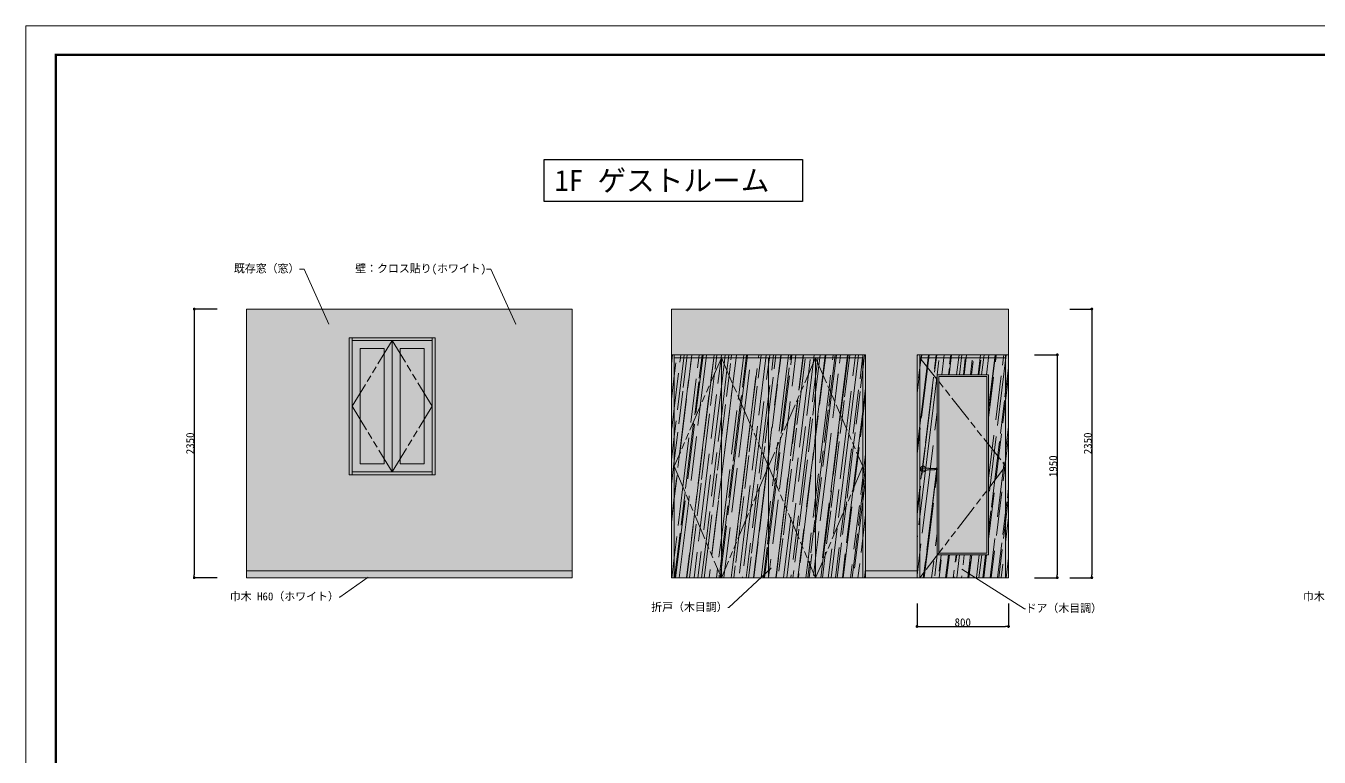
# Model space of a CAD drawing. Header units: millimetres. Extents: x -63086 to 144078, y -129912 to 13382.
# Drawn here: x 13391 to 24706, y -80200 to -73802 of the extents above; entities that cross this region are included whole.
import ezdxf
from ezdxf import colors
from ezdxf.entities.mleader import LeaderData, LeaderLine
from ezdxf.math import Vec2, Vec3

# ---------------------------------------------------------------- set-up
doc = ezdxf.new("R2010")
doc.units = ezdxf.units.MM
doc.linetypes.add('ACAD_ISO09W100', pattern=[45, 24, -3, 6, -3, 6, -3])
doc.layers.get('0').update_dxf_attribs({"lineweight": 0})
for name, color, linetype, lineweight in [('01用紙枠', 7, 'Continuous', 5), ('展開', 7, 'Continuous', 9), ('展開建具用', 250, 'Continuous', 9)]:
    doc.layers.add(name, color=color, linetype=linetype, lineweight=lineweight)
doc.layers.add('文字', color=7, linetype='Continuous')
doc.styles.get("Standard").update_dxf_attribs({"font": 'MS Mincho.ttf'})
doc.styles.add('小岩', font='MS Mincho.ttf', dxfattribs={"height": 150})
doc.dimstyles.new('寸法', dxfattribs={"dimtxt": 70, "dimasz": 25, "dimexe": 1.5, "dimexo": 200, "dimtad": 1, "dimdec": 0, "dimtxsty": 'Standard', "dimblk": 'DOT', "dimcen": 2.5, "dimadec": 0, "dimazin": 0, "dimtfac": 1, "dimtdec": 0, "dimtmove": 0, "dimatfit": 3, "dimfxl": 200, "dimfxlon": 1, "dimarcsym": 0})
pattern_1 = [(83, (-10266.45, -26149.93), (-69.92233, 222.52405), [1447.8, -193.04, 482.6, -96.52]), (83, (-10298.71, -26016.64), (-139.17757, -80.156), [289.56, -31.8516, 579.12, -72.39]), (83, (-10342, -26092.03), (-3.01966, 506.04398), [772.16, -135.128, 386.08, -96.52])]

# ---------------------------------------------------------------- blocks, each defined once
blk = doc.blocks.new('_Dot')
at = {"color": 0, "linetype": 'ByBlock', "lineweight": -2}
blk.add_line((-0.5, 0), (-1, 0), dxfattribs=at)
at = {"color": 0, "linetype": 'ByBlock', "const_width": 0.5}
blk.add_lwpolyline([(-0.25, 0, 1), (0.25, 0, 1)], format="xyb", close=True, dxfattribs=at)
blk = doc.blocks.new('*D298')
at = {"layer": 'Defpoints', "color": 0, "ltscale": 10, "transparency": 16777216}
for p in [(15321, -76280), (14864, -78630), (15321, -78630)]:
    blk.add_point(p, dxfattribs=at)
at = {"layer": '展開建具用', "color": 0, "lineweight": -2, "ltscale": 10, "transparency": 16777216}
for p, q in [((15064, -76280), (14862, -76280)), ((14864, -76305), (14864, -78605)), ((15064, -78630), (14862, -78630))]:
    blk.add_line(p, q, dxfattribs=at)
at = {"layer": '展開建具用', "color": 0, "lineweight": -2, "ltscale": 10, "transparency": 16777216, "xscale": 25, "yscale": 25, "zscale": 25}
for p, rotation in [((14864, -76280), 90), ((14864, -78630), 270)]:
    blk.add_blockref('_Dot', p, dxfattribs=dict(at, rotation=rotation))
at = {"layer": '展開建具用', "color": 0, "ltscale": 10, "transparency": 16777216, "insert": (14828, -77455), "char_height": 70, "attachment_point": 5, "rotation": 90}
blk.add_mtext('2350', dxfattribs=at)
blk = doc.blocks.new('*D299')
at = {"layer": 'Defpoints', "color": 0, "ltscale": 10, "transparency": 16777216}
for p in [(22326, -76280), (22326, -78630), (22717, -78630)]:
    blk.add_point(p, dxfattribs=at)
at = {"layer": '展開建具用', "color": 0, "lineweight": -2, "ltscale": 10, "transparency": 16777216}
for p, q in [((22526, -76280), (22719, -76280)), ((22717, -76305), (22717, -78605)), ((22526, -78630), (22719, -78630))]:
    blk.add_line(p, q, dxfattribs=at)
at = {"layer": '展開建具用', "color": 0, "lineweight": -2, "ltscale": 10, "transparency": 16777216, "xscale": 25, "yscale": 25, "zscale": 25}
for p, rotation in [((22717, -76280), 90), ((22717, -78630), 270)]:
    blk.add_blockref('_Dot', p, dxfattribs=dict(at, rotation=rotation))
at = {"layer": '展開建具用', "color": 0, "ltscale": 10, "transparency": 16777216, "insert": (22682, -77455), "char_height": 70, "attachment_point": 5, "rotation": 90}
blk.add_mtext('2350', dxfattribs=at)
blk = doc.blocks.new('*D300')
at = {"layer": 'Defpoints', "color": 0, "ltscale": 10, "transparency": 16777216}
for p in [(21988, -76680), (21963, -78630), (22415, -78630)]:
    blk.add_point(p, dxfattribs=at)
at = {"layer": '展開建具用', "color": 0, "lineweight": -2, "ltscale": 10, "transparency": 16777216}
for p, q in [((22215, -76680), (22416, -76680)), ((22415, -76705), (22415, -78605)), ((22215, -78630), (22416, -78630))]:
    blk.add_line(p, q, dxfattribs=at)
at = {"layer": '展開建具用', "color": 0, "lineweight": -2, "ltscale": 10, "transparency": 16777216, "xscale": 25, "yscale": 25, "zscale": 25}
for p, rotation in [((22415, -76680), 90), ((22415, -78630), 270)]:
    blk.add_blockref('_Dot', p, dxfattribs=dict(at, rotation=rotation))
at = {"layer": '展開建具用', "color": 0, "ltscale": 10, "transparency": 16777216, "insert": (22379, -77655), "char_height": 70, "attachment_point": 5, "rotation": 90}
blk.add_mtext('1950', dxfattribs=at)
blk = doc.blocks.new('*D301')
at = {"layer": 'Defpoints', "color": 0, "ltscale": 10, "transparency": 16777216}
for p in [(21188, -78630), (21988, -78630), (21988, -79057)]:
    blk.add_point(p, dxfattribs=at)
at = {"layer": '展開建具用', "color": 0, "lineweight": -2, "ltscale": 10, "transparency": 16777216}
for p, q in [((21188, -78857), (21188, -79058)), ((21988, -78857), (21988, -79058)), ((21213, -79057), (21963, -79057))]:
    blk.add_line(p, q, dxfattribs=at)
at = {"layer": '展開建具用', "color": 0, "lineweight": -2, "ltscale": 10, "transparency": 16777216, "xscale": 25, "yscale": 25, "zscale": 25, "rotation": 180}
blk.add_blockref('_Dot', (21188, -79057), dxfattribs=at)
at = {"layer": '展開建具用', "color": 0, "lineweight": -2, "ltscale": 10, "transparency": 16777216, "xscale": 25, "yscale": 25, "zscale": 25}
blk.add_blockref('_Dot', (21988, -79057), dxfattribs=at)
at = {"layer": '展開建具用', "color": 0, "ltscale": 10, "transparency": 16777216, "insert": (21588, -79021), "char_height": 70, "attachment_point": 5}
blk.add_mtext('800', dxfattribs=at)

msp = doc.modelspace()

# ---------------------------------------------------------------- hatches: boundary and pattern name
at = {"ltscale": 10, "true_color": 0x9c5e31, "transparency": 33554541}
h = msp.add_hatch(dxfattribs=at)
h.set_pattern_fill('AR-RROOF', color=25, scale=3.8, angle=83)
h.set_pattern_definition(pattern_1)
h.paths.add_polyline_path([(19063.4418, -76705.36), (19063.4418, -76680.36), (19038.4418, -76680.36), (19038.4418, -78630.36), (19063.4418, -78630.36), (19063.4418, -77655.36)])
h = msp.add_hatch(dxfattribs=at)
h.set_pattern_fill('AR-RROOF', color=25, scale=3.8, angle=83)
h.set_pattern_definition(pattern_1)
h.paths.add_polyline_path([(20713.4418, -76705.36), (20300.9418, -76705.36), (20713.4418, -77655.36)], flags=0)
h.paths.add_polyline_path([(20300.9418, -76705.36), (19888.4418, -76705.36), (19888.4418, -77655.36)], flags=0)
h.paths.add_polyline_path([(20713.4418, -76680.36), (19063.4418, -76680.36), (19063.4418, -76705.36), (19475.9418, -76705.36), (19888.4418, -76705.36), (20300.9418, -76705.36), (20713.4418, -76705.36)])
h = msp.add_hatch(dxfattribs=at)
h.set_pattern_fill('AR-RROOF', color=25, scale=3.8, angle=83)
h.set_pattern_definition(pattern_1)
h.paths.add_polyline_path([(19475.9418, -76705.36), (19063.4418, -77655.36), (19475.9418, -78630.36)])
h = msp.add_hatch(dxfattribs=at)
h.set_pattern_fill('AR-RROOF', color=25, scale=3.8, angle=83)
h.set_pattern_definition(pattern_1)
h.paths.add_polyline_path([(19475.9418, -76705.36), (19063.4418, -76705.36), (19063.4418, -77655.36)], flags=17)
h = msp.add_hatch(dxfattribs=at)
h.set_pattern_fill('AR-RROOF', color=25, scale=3.8, angle=83)
h.set_pattern_definition(pattern_1)
h.paths.add_polyline_path([(19888.4418, -76705.36), (19475.9418, -76705.36), (19888.4418, -77655.36)], flags=17)
h.paths.add_polyline_path([(20300.9418, -76705.36), (19888.4418, -76705.36), (19888.4418, -77655.36)], flags=0)
h = msp.add_hatch(dxfattribs=at)
h.set_pattern_fill('AR-RROOF', color=25, scale=3.8, angle=83)
h.set_pattern_definition(pattern_1)
h.paths.add_polyline_path([(19475.9418, -76705.36), (19475.9418, -78630.36), (19888.4418, -77655.36)])
h.paths.add_polyline_path([(20300.9418, -76705.36), (19888.4418, -76705.36), (19888.4418, -77655.36)], flags=0)
h = msp.add_hatch(dxfattribs=at)
h.set_pattern_fill('AR-RROOF', color=25, scale=3.8, angle=83)
h.set_pattern_definition(pattern_1)
h.paths.add_polyline_path([(20713.4418, -77655.36), (20300.9418, -76705.36), (20300.9418, -78630.36)])
h.paths.add_polyline_path([(20713.4418, -77655.36), (20300.9418, -78630.36), (20713.4418, -78630.36)], flags=0)
h.paths.add_polyline_path([(20713.4418, -76705.36), (20300.9418, -76705.36), (20713.4418, -77655.36)], flags=0)
h.paths.add_polyline_path([(20300.9418, -76705.36), (19888.4418, -76705.36), (19888.4418, -77655.36)], flags=0)
h = msp.add_hatch(dxfattribs=at)
h.set_pattern_fill('AR-RROOF', color=25, scale=3.8, angle=83)
h.set_pattern_definition(pattern_1)
h.paths.add_polyline_path([(20300.9418, -76705.36), (19888.4418, -77655.36), (20300.9418, -78630.36)])
h.paths.add_polyline_path([(20713.4418, -76705.36), (20300.9418, -76705.36), (20713.4418, -77655.36)], flags=0)
h.paths.add_polyline_path([(20300.9418, -76705.36), (19888.4418, -76705.36), (19888.4418, -77655.36)], flags=0)
h = msp.add_hatch(dxfattribs=at)
h.set_pattern_fill('AR-RROOF', color=25, scale=3.8, angle=83)
h.set_pattern_definition(pattern_1)
h.paths.add_polyline_path([(20300.9418, -76705.36), (19888.4418, -76705.36), (19888.4418, -77655.36)])
h.paths.add_polyline_path([(20713.4418, -76705.36), (20300.9418, -76705.36), (20713.4418, -77655.36)])
h.paths.add_polyline_path([(20713.4418, -77655.36), (20300.9418, -78630.36), (20713.4418, -78630.36)])
h = msp.add_hatch(dxfattribs=at)
h.set_pattern_fill('AR-RROOF', color=25, scale=3.8, angle=83)
h.set_pattern_definition(pattern_1)
h.paths.add_polyline_path([(20713.4418, -77655.36), (20300.9418, -78630.36), (20713.4418, -78630.36)], flags=0)
h.paths.add_polyline_path([(20713.4418, -76705.36), (20300.9418, -76705.36), (20713.4418, -77655.36)], flags=0)
h.paths.add_polyline_path([(20738.4418, -76680.36), (20713.4418, -76680.36), (20713.4418, -78630.36), (20738.4418, -78630.36)])
h = msp.add_hatch(dxfattribs=at)
h.set_pattern_fill('AR-RROOF', color=25, scale=3.8, angle=83)
h.set_pattern_definition([(83, (-291.18, -572.42), (-69.92233, 222.52405), [1447.8, -193.04, 482.6, -96.52]), (83, (-323.43, -439.12), (-139.17757, -80.156), [289.56, -31.8516, 579.12, -72.39]), (83, (-366.73, -514.52), (-3.01966, 506.04398), [772.16, -135.128, 386.08, -96.52])])
h.paths.add_polyline_path([(21963.4418, -76705.36), (21213.4418, -76705.36), (21213.4418, -78630.36), (21963.4418, -78630.36)])
h.paths.add_polyline_path([(21813.4418, -76855.36), (21813.4418, -78430.36), (21363.4418, -78430.36), (21363.4418, -76855.36)], flags=16)
h.paths.add_polyline_path([(21798.4418, -76870.36), (21798.4418, -78415.36), (21378.4418, -78415.36), (21378.4418, -76870.36)], flags=0)
h.paths.add_polyline_path([(21963.4418, -76680.36), (21213.4418, -76680.36), (21213.4418, -76705.36), (21963.4418, -76705.36)])
h.paths.add_polyline_path([(21988.4418, -76680.36), (21963.4418, -76680.36), (21963.4418, -76705.36), (21963.4418, -78630.36), (21988.4418, -78630.36)])
h.paths.add_polyline_path([(21213.4418, -76705.36), (21213.4418, -76680.36), (21188.4418, -76680.36), (21188.4418, -78630.36), (21213.4418, -78630.36)])
h = msp.add_hatch(dxfattribs=at)
h.set_pattern_fill('AR-RROOF', color=25, scale=3.8, angle=83)
h.set_pattern_definition(pattern_1)
h.paths.add_polyline_path([(19063.4418, -77655.36), (19063.4418, -78630.36), (19475.9418, -78630.36)], flags=17)
h = msp.add_hatch(dxfattribs=at)
h.set_pattern_fill('AR-RROOF', color=25, scale=3.8, angle=83)
h.set_pattern_definition(pattern_1)
h.paths.add_polyline_path([(19888.4418, -77655.36), (19475.9418, -78630.36), (19888.4418, -78630.36)], flags=17)
h = msp.add_hatch(dxfattribs=at)
h.set_pattern_fill('AR-RROOF', color=25, scale=3.8, angle=83)
h.set_pattern_definition(pattern_1)
h.paths.add_polyline_path([(19888.4418, -77655.36), (19888.4418, -78630.36), (20300.9418, -78630.36)], flags=17)
at = {"layer": '展開', "ltscale": 10, "true_color": 0xfffefa}
h = msp.add_hatch(color=7, dxfattribs=at)
h.dxf.hatch_style = 1
h.paths.add_polyline_path([(18170.7056, -76280.36), (15320.7056, -76280.36), (15320.7056, -78570.36), (18170.7056, -78570.36)])
h.paths.add_polyline_path([(16220.7056, -76530.36), (16970.7056, -76530.36), (16970.7056, -77730.36), (16220.7056, -77730.36)], flags=16)
h.paths.add_polyline_path([(16245.7056, -76555.36), (16945.7056, -76555.36), (16945.7056, -77705.36), (16245.7056, -77705.36)], flags=0)
h.paths.add_polyline_path([(16315.7056, -76625.36), (16525.7056, -76625.36), (16525.7056, -76670.36), (16595.7056, -76555.36), (16665.7056, -76670.36), (16665.7056, -76625.36), (16875.7056, -76625.36), (16875.7056, -77015.36), (16945.7056, -77130.36), (16875.7056, -77245.36), (16875.7056, -77635.36), (16665.7056, -77635.36), (16665.7056, -77590.36), (16595.7056, -77705.36), (16525.7056, -77590.36), (16525.7056, -77635.36), (16315.7056, -77635.36), (16315.7056, -77245.36), (16245.7056, -77130.36), (16315.7056, -77015.36)], flags=0)
h = msp.add_hatch(color=7, dxfattribs=at)
h.dxf.hatch_style = 1
h.paths.add_polyline_path([(21988.4418, -76280.36), (20738.4418, -76280.36), (20738.4418, -78570.36), (21188.4418, -78570.36), (21188.4418, -76680.36), (21988.4418, -76680.36)])
h.paths.add_polyline_path([(20738.4418, -76280.36), (19038.4418, -76280.36), (19038.4418, -76680.36), (20738.4418, -76680.36)])
at = {"layer": '展開', "ltscale": 10, "true_color": 0xffffff}
h = msp.add_hatch(color=7, dxfattribs=at)
h.dxf.hatch_style = 1
h.paths.add_polyline_path([(16945.7056, -76530.36), (16245.7056, -76530.36), (16245.7056, -76555.36), (16945.7056, -76555.36)])
h.paths.add_polyline_path([(16970.7056, -76530.36), (16945.7056, -76530.36), (16945.7056, -76555.36), (16945.7056, -77705.36), (16970.7056, -77705.36)])
h.paths.add_polyline_path([(16245.7056, -76530.36), (16220.7056, -76530.36), (16220.7056, -77730.36), (16245.7056, -77730.36)])
h.paths.add_polyline_path([(16970.7056, -77705.36), (16245.7056, -77705.36), (16245.7056, -77730.36), (16970.7056, -77730.36)])
h = msp.add_hatch(color=7, dxfattribs=at)
h.dxf.hatch_style = 1
h.paths.add_polyline_path([(16595.7056, -76555.36), (16245.7056, -76555.36), (16245.7056, -77130.36), (16315.7056, -77015.36), (16315.7056, -76625.36), (16525.7056, -76625.36), (16525.7056, -76670.36)])
h.paths.add_polyline_path([(16945.7056, -76555.36), (16595.7056, -76555.36), (16665.7056, -76670.36), (16665.7056, -76625.36), (16875.7056, -76625.36), (16875.7056, -77015.36), (16945.7056, -77130.36)])
h.paths.add_polyline_path([(16595.7056, -76555.36), (16525.7056, -76670.36), (16525.7056, -77590.36), (16595.7056, -77705.36)])
h.paths.add_polyline_path([(16665.7056, -76670.36), (16595.7056, -76555.36), (16595.7056, -77705.36), (16665.7056, -77590.36)])
h.paths.add_polyline_path([(16315.7056, -77015.36), (16245.7056, -77130.36), (16315.7056, -77245.36)])
h.paths.add_polyline_path([(16315.7056, -77245.36), (16245.7056, -77130.36), (16245.7056, -77705.36), (16595.7056, -77705.36), (16525.7056, -77590.36), (16525.7056, -77635.36), (16315.7056, -77635.36)])
h.paths.add_polyline_path([(16945.7056, -77130.36), (16875.7056, -77245.36), (16875.7056, -77635.36), (16665.7056, -77635.36), (16665.7056, -77590.36), (16595.7056, -77705.36), (16945.7056, -77705.36)])
h.paths.add_polyline_path([(16945.7056, -77130.36), (16875.7056, -77015.36), (16875.7056, -77245.36)])
at = {"layer": '展開', "ltscale": 10}
h = msp.add_hatch(color=256, dxfattribs=at)
h.dxf.hatch_style = 1
h.set_gradient(color1=(122, 175, 223), name='CYLINDER')
h.paths.add_polyline_path([(16525.7056, -76670.36), (16525.7056, -76625.36), (16315.7056, -76625.36), (16315.7056, -77015.36)])
h = msp.add_hatch(color=256, dxfattribs=at)
h.dxf.hatch_style = 1
h.set_gradient(color1=(122, 175, 223), name='CYLINDER')
h.paths.add_polyline_path([(16525.7056, -76670.36), (16315.7056, -77015.36), (16315.7056, -77245.36), (16525.7056, -77590.36)])
h = msp.add_hatch(color=256, dxfattribs=at)
h.dxf.hatch_style = 1
h.set_gradient(color1=(122, 175, 223), name='CYLINDER')
h.paths.add_polyline_path([(16875.7056, -76625.36), (16665.7056, -76625.36), (16665.7056, -76670.36), (16875.7056, -77015.36)])
h = msp.add_hatch(color=256, dxfattribs=at)
h.dxf.hatch_style = 1
h.set_gradient(color1=(122, 175, 223), name='CYLINDER')
h.paths.add_polyline_path([(16875.7056, -77015.36), (16665.7056, -76670.36), (16665.7056, -77590.36), (16875.7056, -77245.36)])
at = {"layer": '展開', "ltscale": 10, "true_color": 0xf0c089, "transparency": 33554607}
h = msp.add_hatch(color=31, dxfattribs=at)
h.dxf.hatch_style = 1
h.paths.add_polyline_path([(19063.4418, -76680.36), (19038.4418, -76680.36), (19038.4418, -78630.36), (19063.4418, -78630.36)])
h = msp.add_hatch(color=31, dxfattribs=at)
h.dxf.hatch_style = 1
h.paths.add_polyline_path([(20713.4418, -76680.36), (19063.4418, -76680.36), (19063.4418, -76705.36), (19888.4418, -76705.36), (20713.4418, -76705.36)])
h = msp.add_hatch(color=31, dxfattribs=at)
h.dxf.hatch_style = 1
h.paths.add_polyline_path([(19475.9418, -76705.36), (19063.4418, -76705.36), (19063.4418, -77655.36)], flags=17)
h = msp.add_hatch(color=31, dxfattribs=at)
h.dxf.hatch_style = 1
h.paths.add_polyline_path([(19475.9418, -76705.36), (19063.4418, -77655.36), (19475.9418, -78630.36)])
h = msp.add_hatch(color=31, dxfattribs=at)
h.dxf.hatch_style = 1
h.paths.add_polyline_path([(19888.4418, -77655.36), (19475.9418, -78630.36), (19888.4418, -78630.36)], flags=17)
h.paths.add_polyline_path([(20300.9418, -76705.36), (19888.4418, -76705.36), (19888.4418, -77655.36)], flags=0)
h = msp.add_hatch(color=31, dxfattribs=at)
h.dxf.hatch_style = 1
h.paths.add_polyline_path([(19888.4418, -77655.36), (19475.9418, -76705.36), (19475.9418, -78630.36)])
h.paths.add_polyline_path([(20300.9418, -76705.36), (19888.4418, -76705.36), (19888.4418, -77655.36)], flags=0)
h = msp.add_hatch(color=31, dxfattribs=at)
h.dxf.hatch_style = 1
h.paths.add_polyline_path([(19888.4418, -76705.36), (19475.9418, -76705.36), (19888.4418, -77655.36)], flags=17)
h.paths.add_polyline_path([(20300.9418, -76705.36), (19888.4418, -76705.36), (19888.4418, -77655.36)], flags=0)
h = msp.add_hatch(color=31, dxfattribs=at)
h.dxf.hatch_style = 1
h.paths.add_polyline_path([(20300.9418, -76705.36), (19888.4418, -76705.36), (19888.4418, -77655.36)], flags=0)
h.paths.add_polyline_path([(20713.4418, -76705.36), (20300.9418, -76705.36), (20713.4418, -77655.36)], flags=0)
h.paths.add_polyline_path([(20300.9418, -76705.36), (19888.4418, -77655.36), (20300.9418, -78630.36)])
h = msp.add_hatch(color=31, dxfattribs=at)
h.dxf.hatch_style = 1
h.paths.add_polyline_path([(20300.9418, -76705.36), (19888.4418, -76705.36), (19888.4418, -77655.36)], flags=0)
h.paths.add_polyline_path([(20713.4418, -76705.36), (20300.9418, -76705.36), (20713.4418, -77655.36)], flags=0)
h.paths.add_polyline_path([(20713.4418, -77655.36), (20300.9418, -78630.36), (20713.4418, -78630.36)], flags=0)
h.paths.add_polyline_path([(20713.4418, -77655.36), (20300.9418, -76705.36), (20300.9418, -78630.36)])
h = msp.add_hatch(color=31, dxfattribs=at)
h.dxf.hatch_style = 1
h.paths.add_polyline_path([(20300.9418, -76705.36), (19888.4418, -76705.36), (19888.4418, -77655.36)])
h.paths.add_polyline_path([(20713.4418, -76705.36), (20300.9418, -76705.36), (20713.4418, -77655.36)])
h.paths.add_polyline_path([(20713.4418, -77655.36), (20300.9418, -78630.36), (20713.4418, -78630.36)])
h = msp.add_hatch(color=31, dxfattribs=at)
h.dxf.hatch_style = 1
h.paths.add_polyline_path([(20738.4418, -76680.36), (20713.4418, -76680.36), (20713.4418, -76705.36), (20713.4418, -78630.36), (20738.4418, -78630.36)])
h = msp.add_hatch(color=31, dxfattribs=at)
h.dxf.hatch_style = 1
h.paths.add_polyline_path([(21963.4418, -76705.36), (21213.4418, -76705.36), (21213.4418, -78630.36), (21963.4418, -78630.36)])
h.paths.add_polyline_path([(21813.4418, -78430.36), (21363.4418, -78430.36), (21363.4418, -76855.36), (21813.4418, -76855.36)], flags=16)
h.paths.add_polyline_path([(21813.4418, -76855.36), (21363.4418, -76855.36), (21363.4418, -78430.36), (21813.4418, -78430.36)], flags=0)
h.paths.add_polyline_path([(21963.4418, -76680.36), (21213.4418, -76680.36), (21213.4418, -76705.36), (21963.4418, -76705.36)])
h.paths.add_polyline_path([(21988.4418, -76680.36), (21963.4418, -76680.36), (21963.4418, -76705.36), (21963.4418, -78630.36), (21988.4418, -78630.36)])
h.paths.add_polyline_path([(21213.4418, -76705.36), (21213.4418, -76680.36), (21188.4418, -76680.36), (21188.4418, -78630.36), (21213.4418, -78630.36)])
at = {"layer": '展開', "ltscale": 10, "true_color": 0xe89e4a, "transparency": 33554607}
h = msp.add_hatch(color=33, dxfattribs=at)
h.dxf.hatch_style = 1
h.paths.add_polyline_path([(21813.4418, -76855.36), (21363.4418, -76855.36), (21363.4418, -78430.36), (21813.4418, -78430.36)])
h.paths.add_polyline_path([(21798.4418, -76870.36), (21798.4418, -78415.36), (21378.4418, -78415.36), (21378.4418, -76870.36)], flags=16)
at = {"layer": '展開', "ltscale": 10}
h = msp.add_hatch(color=256, dxfattribs=at)
h.dxf.hatch_style = 1
h.set_gradient(color1=(122, 175, 223), name='CYLINDER')
h.paths.add_polyline_path([(21798.4418, -76870.36), (21378.4418, -76870.36), (21378.4418, -78415.36), (21798.4418, -78415.36)])
h = msp.add_hatch(color=256, dxfattribs=at)
h.dxf.hatch_style = 1
h.set_gradient(color1=(122, 175, 223), name='CYLINDER')
h.paths.add_polyline_path([(16315.7056, -77245.36), (16315.7056, -77635.36), (16525.7056, -77635.36), (16525.7056, -77590.36)])
h = msp.add_hatch(color=256, dxfattribs=at)
h.dxf.hatch_style = 1
h.set_gradient(color1=(122, 175, 223), name='CYLINDER')
h.paths.add_polyline_path([(16875.7056, -77245.36), (16665.7056, -77590.36), (16665.7056, -77635.36), (16875.7056, -77635.36)])
at = {"layer": '展開', "ltscale": 10, "true_color": 0xf0c089, "transparency": 33554607}
h = msp.add_hatch(color=31, dxfattribs=at)
h.dxf.hatch_style = 1
h.paths.add_polyline_path([(19063.4418, -77655.36), (19063.4418, -78630.36), (19475.9418, -78630.36)], flags=17)
h = msp.add_hatch(color=31, dxfattribs=at)
h.dxf.hatch_style = 1
h.paths.add_polyline_path([(19888.4418, -77655.36), (19888.4418, -78630.36), (20300.9418, -78630.36)], flags=17)
at = {"layer": '展開', "ltscale": 10, "true_color": 0xffffff}
h = msp.add_hatch(color=7, dxfattribs=at)
h.dxf.hatch_style = 1
h.paths.add_polyline_path([(18170.7056, -78570.36), (15320.7056, -78570.36), (15320.7056, -78630.36), (18170.7056, -78630.36)])
h = msp.add_hatch(color=7, dxfattribs=at)
h.dxf.hatch_style = 1
h.paths.add_polyline_path([(21188.4418, -78570.36), (20738.4418, -78570.36), (20738.4418, -78630.36), (21188.4418, -78630.36)])
at = {"layer": '展開建具用', "ltscale": 10, "true_color": 0x636466, "transparency": 33554687}
h = msp.add_hatch(color=251, dxfattribs=at)
h.dxf.hatch_style = 1
edge = h.paths.add_edge_path()
edge.add_line((21366.8829, -77680.36), (21228.3829, -77680.36))
edge.add_line((21228.3829, -77680.36), (21228.3829, -77683.1679))
edge.add_spline(control_points=[(21228.3829, -77683.1679), (21228.3829, -77683.442), (21228.416, -77683.6496), (21228.5486, -77684.0541), (21228.6447, -77684.241), (21228.7707, -77684.4126)], knot_values=[0, 0, 0, 0, 0.5, 0.5, 1, 1, 1, 1], degree=3, periodic=0)
edge.add_arc((21241.5001, -77675.0699), 15.79, 216.27792689, 287.87990116)
edge.add_spline(control_points=[(21246.348, -77690.0974), (21246.408, -77690.088), (21246.6023, -77690.0583), (21247.033, -77689.9958), (21247.688, -77689.9081), (21248.4614, -77689.8112), (21249.2731, -77689.7147), (21250.1093, -77689.6189), (21250.9875, -77689.521), (21251.9429, -77689.4166), (21252.9168, -77689.312), (21253.931, -77689.2051), (21254.9484, -77689.0994), (21255.8661, -77689.0063), (21256.4965, -77688.94), (21256.8293, -77688.9012), (21257.0159, -77688.8874), (21257.2805, -77688.8694), (21257.6677, -77688.8455), (21258.2578, -77688.8119), (21259.0928, -77688.7681), (21260.0576, -77688.7208), (21261.2997, -77688.6626), (21262.8038, -77688.5953), (21264.2837, -77688.5288), (21265.1987, -77688.4878), (21265.5299, -77688.4729)], knot_values=[0.0282406465, 0.0282406465, 0.0282406465, 0.0282406465, 0.0372451317, 0.0543063875, 0.0709594412, 0.0861406078, 0.1001044644, 0.1128626007, 0.12460923, 0.1364740187, 0.1497747965, 0.1611606688, 0.1732810086, 0.184572217, 0.1943561731, 0.2031352937, 0.2109020456, 0.2156885801, 0.2201554022, 0.2264204369, 0.2334132608, 0.2406862415, 0.2478861866, 0.259671133, 0.271817682, 0.2787090511, 0.2787090511, 0.2787090511, 0.2787090511], degree=3, periodic=0)
edge.add_spline(control_points=[(21265.5299, -77688.4729), (21265.8003, -77688.4608), (21266.6901, -77688.4209), (21268.216, -77688.3526), (21270.763, -77688.2387), (21274.0313, -77688.0928), (21278.3228, -77687.9018), (21283.05, -77687.6921), (21288.1564, -77687.4663), (21293.5775, -77687.2273), (21299.1945, -77686.9806), (21304.9574, -77686.7284), (21310.5373, -77686.4851), (21315.2814, -77686.2789), (21319.2168, -77686.1082), (21322.4739, -77685.9673), (21325.8516, -77685.8214), (21329.4725, -77685.6653), (21332.5967, -77685.53), (21335.1027, -77685.4209), (21336.8413, -77685.3448), (21338.4315, -77685.2747), (21339.8367, -77685.2124), (21341.0594, -77685.1579), (21342.129, -77685.1099), (21343.1016, -77685.066), (21344.1015, -77685.0205), (21345.2224, -77684.9692), (21346.4696, -77684.9115), (21347.7136, -77684.8531), (21348.8298, -77684.8001), (21349.8111, -77684.7529), (21350.8472, -77684.7024), (21352.083, -77684.6412), (21353.5944, -77684.5647), (21355.2332, -77684.4793), (21356.8541, -77684.3917), (21358.3405, -77684.3082), (21359.6744, -77684.2303), (21361.1421, -77684.1412), (21362.252, -77684.0706), (21363.1188, -77684.0137), (21363.4781, -77683.9901), (21363.7428, -77683.9731), (21363.9934, -77683.9575), (21364.1717, -77683.9466), (21364.4239, -77683.9318), (21364.5673, -77683.9231), (21364.7251, -77683.9154), (21365.075, -77683.895)], knot_values=[0.2787090511, 0.2787090511, 0.2787090511, 0.2787090511, 0.2843347012, 0.2972216253, 0.3104772139, 0.3373917457, 0.3653743064, 0.400089484, 0.4362590283, 0.4723331357, 0.5137623634, 0.5541074972, 0.5932195788, 0.6307033143, 0.6534002181, 0.6754784448, 0.6987073099, 0.7238717968, 0.7508502881, 0.7636704185, 0.7759957365, 0.7870297967, 0.7967879608, 0.8052872796, 0.8125448115, 0.8191290184, 0.8256149736, 0.8334503973, 0.8425893463, 0.8517583092, 0.8595804658, 0.8660939489, 0.8724601413, 0.8814966849, 0.8923567544, 0.9047690649, 0.9167555793, 0.9277393378, 0.9378213141, 0.9470970749, 0.9617383329, 0.96514176, 0.9685218428, 0.9721318957, 0.9761272773, 0.9832367164, 0.9900388484, 0.996392049, 1, 1, 1, 1], degree=3, periodic=0)
edge.add_spline(control_points=[(21365.075, -77683.895), (21365.0811, -77683.8944), (21365.102, -77683.8925), (21365.1864, -77683.8823), (21365.3582, -77683.8509), (21365.6083, -77683.7769), (21365.9278, -77683.6211), (21366.1708, -77683.4583), (21366.2829, -77683.3282), (21366.2953, -77683.3139)], knot_values=[0, 0, 0, 0, 0.028520161, 0.0963408857, 0.2166405233, 0.4008652018, 0.641025772, 0.9603020782, 1, 1, 1, 1], degree=3, periodic=0)
edge.add_arc((21364.8829, -77681.904), 2, 316.10352685, 360)
edge.add_line((21366.8829, -77681.904), (21366.8829, -77680.36))
edge = h.paths.add_edge_path()
edge.add_spline(control_points=[(21365.0678, -77676.8242), (21364.7452, -77676.8058), (21364.6246, -77676.8002), (21364.5348, -77676.7944), (21364.3344, -77676.7832), (21364.1219, -77676.7703), (21363.8663, -77676.7544), (21363.5225, -77676.7325), (21362.8269, -77676.687), (21362.0424, -77676.6363), (21360.9693, -77676.5684), (21359.5539, -77676.4825), (21357.8821, -77676.3858), (21356.1863, -77676.292), (21354.5296, -77676.2038), (21352.9106, -77676.1204), (21351.0031, -77676.0249), (21348.8123, -77675.9185), (21346.4313, -77675.8065), (21344.2877, -77675.7078), (21342.263, -77675.616), (21340.1283, -77675.5204), (21337.6622, -77675.4112), (21334.5451, -77675.2746), (21330.9778, -77675.1197), (21327.175, -77674.9556), (21323.6255, -77674.8025), (21319.3272, -77674.6166), (21314.0867, -77674.3893), (21307.7379, -77674.1129), (21301.1238, -77673.8239), (21294.8567, -77673.5489), (21289.0074, -77673.2913), (21283.7133, -77673.0573), (21278.5414, -77672.8279), (21273.5858, -77672.6073), (21269.2742, -77672.4148), (21266.6129, -77672.2956), (21265.5299, -77672.2471)], knot_values=[0, 0, 0, 0, 0.001477254, 0.006770593, 0.0120287411, 0.0173978834, 0.0227927969, 0.0297943907, 0.035808231, 0.0424581941, 0.0501508509, 0.062301577, 0.0753977005, 0.0880973337, 0.1003352636, 0.112049663, 0.1234940102, 0.1416506971, 0.1590300563, 0.174083601, 0.1870637423, 0.2018396487, 0.2191485174, 0.2390333738, 0.2674393466, 0.294155058, 0.3190349828, 0.3422697181, 0.3848914226, 0.4298164838, 0.4767295396, 0.5251559408, 0.5627917183, 0.6007812005, 0.6373167854, 0.672198592, 0.7054231874, 0.7282118823, 0.7282118823, 0.7282118823, 0.7282118823], degree=3, periodic=0)
edge.add_arc((21241.8829, -77680.36), 25, 18.93629742, 180)
edge.add_line((21216.8829, -77680.36), (21366.8829, -77680.36))
edge.add_line((21366.8829, -77680.36), (21366.8829, -77678.8159))
edge.add_arc((21364.8829, -77678.8159), 2, 0, 40.63089804)
edge.add_spline(control_points=[(21366.3854, -77677.5), (21366.3782, -77677.4904), (21366.308, -77677.397), (21366.1438, -77677.2576), (21365.9098, -77677.0916), (21365.6787, -77676.9758), (21365.4693, -77676.9001), (21365.2963, -77676.857), (21365.1709, -77676.8359), (21365.1006, -77676.8273), (21365.0772, -77676.8251), (21365.0678, -77676.8242)], knot_values=[0, 0, 0, 0, 0.0227768588, 0.2219126839, 0.4042537173, 0.5682305623, 0.7110892508, 0.8274249356, 0.9090578728, 0.9633391655, 1, 1, 1, 1], degree=3, periodic=0)
edge = h.paths.add_edge_path(flags=17)
edge.add_spline(control_points=[(21228.3835, -77677.508), (21228.3833, -77677.5076), (21228.3791, -77677.499), (21228.381, -77677.4948), (21228.3829, -77677.4908)], knot_values=[0.6068797782, 0.6068797782, 0.6068797782, 0.6068797782, 0.6252893076, 1, 1, 1, 1], degree=3, periodic=0)
edge.add_spline(control_points=[(21228.3829, -77677.5521), (21228.3829, -77677.5482), (21228.3829, -77677.5443), (21228.383, -77677.5405)], knot_values=[0.9870923785, 0.9870923785, 0.9870923785, 0.9870923785, 0.9961923688, 0.9961923688, 0.9961923688, 0.9961923688], degree=3, periodic=0)
edge.add_spline(control_points=[(21228.7706, -77676.3073), (21228.6447, -77676.545), (21228.5486, -77676.732), (21228.4211, -77677.121), (21228.3882, -77677.3122), (21228.3835, -77677.508)], knot_values=[0, 0, 0, 0, 0.5, 0.5, 0.9616008016, 0.9616008016, 0.9616008016, 0.9616008016], degree=3, periodic=0)
h.paths.add_polyline_path([(21265.5299, -77688.4729), (21262.5194, -77688.608), (21259.5621, -77688.7452), (21257.334, -77688.8663), (21256.5162, -77688.937), (21255.0533, -77689.0891), (21253.2772, -77689.2741), (21251.6068, -77689.4535), (21250.0695, -77689.6239), (21248.7646, -77689.7754), (21247.6939, -77689.9084), (21246.8905, -77690.0169), (21246.348, -77690.0974, -0.3230007124), (21228.7709, -77684.413), (21228.5585, -77684.049), (21228.4271, -77683.6455), (21228.3829, -77683.1679), (21228.3829, -77680.36), (21223.8005, -77680.36), (21223.8005, -77697.6235, 0.5622693333)])
h.paths.add_polyline_path([(21223.8005, -77680.36), (21216.8829, -77680.36, 0.1928991387), (21223.8005, -77697.6235)])

# ---------------------------------------------------------------- linework, layer by layer
at = {"layer": '01用紙枠'}
msp.add_lwpolyline([(13390.554, -73802.4136), (13390.554, -87163.5065), (32285.0288, -87163.5065), (32285.0288, -73802.4136)], close=True, dxfattribs=at)
msp.add_lwpolyline([(13390.554, -73802.4136), (13390.554, -87163.5065), (32285.0288, -87163.5065), (32285.0288, -73802.4136)], close=True, dxfattribs=at)
at = {"layer": '01用紙枠', "const_width": 22.4934}
msp.add_lwpolyline([(13653.0698, -86910.3804), (32022.513, -86910.3804), (32022.513, -74055.5397), (13653.0698, -74055.5397)], close=True, dxfattribs=at)
msp.add_lwpolyline([(13653.0698, -86910.3804), (32022.513, -86910.3804), (32022.513, -74055.5397), (13653.0698, -74055.5397)], close=True, dxfattribs=at)
msp.add_lwpolyline([(13653.0698, -86910.3804), (32022.513, -86910.3804), (32022.513, -74055.5397), (13653.0698, -74055.5397)], close=True, dxfattribs=at)
at = {"layer": '01用紙枠', "lineweight": 5, "const_width": 22.4934}
msp.add_lwpolyline([(13653.0698, -86910.3804), (32022.513, -86910.3804), (32022.513, -74055.5397), (13653.0698, -74055.5397)], close=True, dxfattribs=at)
msp.add_lwpolyline([(13653.0698, -86910.3804), (32022.513, -86910.3804), (32022.513, -74055.5397), (13653.0698, -74055.5397)], close=True, dxfattribs=at)
at = {"layer": '展開建具用', "ltscale": 10}
for p, q in [((15320.7056, -76280.36), (18170.7056, -76280.36)), ((15320.7056, -78630.36), (15320.7056, -76280.36)), ((18170.7056, -78630.36), (18170.7056, -76280.36)), ((19038.4418, -76280.36), (21988.4418, -76280.36)), ((19038.4418, -78630.36), (19038.4418, -76280.36)), ((21988.4418, -78630.36), (21988.4418, -76280.36)), ((16220.7056, -76530.36), (16970.7056, -76530.36)), ((16220.7056, -77730.36), (16220.7056, -76530.36)), ((16245.7056, -77730.36), (16245.7056, -76530.36)), ((16245.7056, -76555.36), (16945.7056, -76555.36)), ((16595.7056, -76555.36), (16595.7056, -77705.36)), ((16945.7056, -77730.36), (16945.7056, -76530.36)), ((16970.7056, -77730.36), (16970.7056, -76530.36)), ((16315.7056, -76625.36), (16525.7056, -76625.36)), ((16315.7056, -77635.36), (16315.7056, -76625.36)), ((16525.7056, -76625.36), (16525.7056, -77635.36)), ((16665.7056, -76625.36), (16665.7056, -77635.36)), ((16665.7056, -76625.36), (16875.7056, -76625.36)), ((16875.7056, -77635.36), (16875.7056, -76625.36)), ((19038.4418, -76680.36), (19038.4418, -78630.36)), ((19038.4418, -76680.36), (20738.4418, -76680.36)), ((19063.4418, -76680.36), (19063.4418, -78630.36)), ((19063.4418, -76705.36), (20713.4418, -76705.36)), ((19063.4418, -76705.36), (20713.4418, -76705.36)), ((19888.4418, -76705.36), (19063.4418, -76705.36)), ((19475.9418, -76705.36), (19475.9418, -78630.36)), ((19888.4418, -76705.36), (19888.4418, -78630.36)), ((20300.9418, -76705.36), (20300.9418, -78630.36)), ((20713.4418, -78630.36), (20713.4418, -76680.36)), ((20738.4418, -76680.36), (20738.4418, -78630.36)), ((20738.4418, -78630.36), (20738.4418, -76680.36)), ((21188.4418, -78630.36), (21188.4418, -76680.36)), ((21188.4418, -76680.36), (21988.4418, -76680.36)), ((21213.4418, -78630.36), (21213.4418, -76680.36)), ((21213.4418, -76705.36), (21963.4418, -76705.36)), ((21963.4418, -76680.36), (21963.4418, -78630.36)), ((21988.4418, -76680.36), (21988.4418, -78630.36)), ((21363.4418, -76855.36), (21813.4418, -76855.36)), ((21363.4418, -76870.36), (21363.4418, -76855.36)), ((21363.4418, -78430.36), (21363.4418, -76855.36)), ((21378.4418, -78415.36), (21378.4418, -76870.36)), ((21378.4418, -76870.36), (21798.4418, -76870.36)), ((21798.4418, -76870.36), (21798.4418, -78415.36)), ((21813.4418, -76855.36), (21813.4418, -78430.36)), ((16220.7056, -77730.36), (16970.7056, -77730.36)), ((16245.7056, -77705.36), (16945.7056, -77705.36)), ((16315.7056, -77635.36), (16525.7056, -77635.36)), ((16665.7056, -77635.36), (16875.7056, -77635.36)), ((21228.3829, -77677.6182), (21228.3829, -77683.1679)), ((21366.8829, -77678.8159), (21366.8829, -77681.904)), ((21378.4418, -78415.36), (21798.4418, -78415.36)), ((21363.4418, -78430.36), (21813.4418, -78430.36)), ((15320.7056, -78630.36), (15320.7056, -78570.36)), ((15320.7056, -78570.36), (18170.7056, -78570.36)), ((15320.7056, -78630.36), (18170.7056, -78630.36)), ((15320.7056, -78630.36), (18170.7056, -78630.36)), ((15320.7056, -78630.36), (16220.7056, -78630.36)), ((19038.4418, -78630.36), (21988.4418, -78630.36)), ((20738.4418, -78630.36), (20738.4418, -78570.36)), ((20738.4418, -78570.36), (21188.4418, -78570.36)), ((20738.4418, -78630.36), (21188.4418, -78630.36))]:
    msp.add_line(p, q, dxfattribs=at)
at = {"layer": '展開建具用', "linetype": 'ACAD_ISO09W100', "ltscale": 10}
for p, q in [((16595.7056, -76555.36), (16245.7056, -77130.36)), ((16945.7056, -77130.36), (16595.7056, -76555.36)), ((19475.9418, -76705.36), (19063.4418, -77655.36)), ((19475.9418, -76705.36), (19888.4418, -77655.36)), ((20300.9418, -76705.36), (19888.4418, -77655.36)), ((20300.9418, -76705.36), (20713.4418, -77655.36)), ((21213.4418, -76705.36), (21963.4418, -77655.36)), ((16245.7056, -77130.36), (16595.7056, -77705.36)), ((16595.7056, -77705.36), (16945.7056, -77130.36)), ((19063.4418, -77655.36), (19475.9418, -78630.36)), ((19888.4418, -77655.36), (19475.9418, -78630.36)), ((19888.4418, -77655.36), (20300.9418, -78630.36)), ((20713.4418, -77655.36), (20300.9418, -78630.36)), ((21963.4418, -77655.36), (21213.4418, -78630.36))]:
    msp.add_line(p, q, dxfattribs=at)
at = {"layer": '展開建具用', "ltscale": 10}
for centre, radius, start, end in [((21241.8829, -77680.36), 25, 18.93629742, 341.06366095), ((21241.5001, -77685.65), 15.79, 72.14902429, 143.723384), ((21241.5001, -77675.0699), 15.79, 216.27661589, 287.87990116), ((21364.8829, -77681.904), 2, 315.06542948, 359.99996436), ((21364.8829, -77678.8159), 2, 0.00002119, 41.22499346)]:
    msp.add_arc(centre, radius, start, end, dxfattribs=at)
for points, knots in [([(21228.3928, -77677.5837), (21228.3755, -77677.5802), (21228.3269, -77677.5704), (21228.4221, -77677.5639), (21228.3706, -77677.5517), (21228.3978, -77677.5292), (21228.3774, -77677.5027), (21228.381, -77677.4948), (21228.3829, -77677.4908)], [0, 0, 0, 0, 0.0262081851, 0.0734146107, 0.1677958727, 0.259294547, 0.6252893076, 1, 1, 1, 1]), ([(21228.7706, -77676.3073), (21228.6447, -77676.545), (21228.5486, -77676.732), (21228.416, -77677.1365), (21228.3829, -77677.3441), (21228.3829, -77677.557)], [0, 0, 0, 0, 0.5, 0.5, 1, 1, 1, 1]), ([(21228.7707, -77684.4126), (21228.6447, -77684.241), (21228.5486, -77684.0541), (21228.416, -77683.6496), (21228.3829, -77683.442), (21228.3829, -77683.1679)], [0, 0, 0, 0, 0.5, 0.5, 1, 1, 1, 1]), ([(21244.8733, -77690.4208), (21244.8619, -77690.4243), (21244.8104, -77690.4397), (21244.3847, -77690.5319), (21243.6416, -77690.6583), (21242.7499, -77690.7604), (21242.1404, -77690.7815), (21241.8829, -77690.7904)], [0, 0, 0, 0, 0.0699763205, 0.3145241448, 0.5634252677, 0.8155910653, 1, 1, 1, 1]), ([(21365.0678, -77676.8242), (21364.7452, -77676.8058), (21364.6246, -77676.8002), (21364.5348, -77676.7944), (21364.3344, -77676.7832), (21364.1219, -77676.7703), (21363.8663, -77676.7544), (21363.5225, -77676.7325), (21362.8269, -77676.687), (21362.0424, -77676.6363), (21360.9693, -77676.5684), (21359.5539, -77676.4825), (21357.8821, -77676.3858), (21356.1863, -77676.292), (21354.5296, -77676.2038), (21352.9106, -77676.1204), (21351.0031, -77676.0249), (21348.8123, -77675.9185), (21346.4313, -77675.8065), (21344.2877, -77675.7078), (21342.263, -77675.616), (21340.1283, -77675.5204), (21337.6622, -77675.4112), (21334.5451, -77675.2746), (21330.9778, -77675.1197), (21327.175, -77674.9556), (21323.6255, -77674.8025), (21319.3272, -77674.6166), (21314.0867, -77674.3893), (21307.7379, -77674.1129), (21301.1238, -77673.8239), (21294.8567, -77673.5489), (21289.0074, -77673.2913), (21283.7133, -77673.0573), (21278.5414, -77672.8279), (21273.5858, -77672.6073), (21268.8756, -77672.397), (21265.3434, -77672.2388), (21262.9308, -77672.1304), (21261.5446, -77672.0684), (21260.2914, -77672.0105), (21259.2228, -77671.9584), (21258.37, -77671.9141), (21257.7484, -77671.8792), (21257.3439, -77671.8545), (21257.1014, -77671.8386), (21256.9296, -77671.8261), (21256.705, -77671.8061), (21256.3538, -77671.7635), (21255.7132, -77671.6986), (21254.9026, -77671.6156), (21254.0408, -77671.5264), (21253.226, -77671.4406), (21252.2781, -77671.3396), (21251.2401, -77671.2269), (21250.1344, -77671.1041), (21249.1929, -77670.9959), (21248.2262, -77670.8802), (21247.296, -77670.7608), (21246.7018, -77670.6772), (21246.4101, -77670.6313), (21246.3404, -77670.6202)], [0, 0, 0, 0, 0.00147725397, 0.00677059297, 0.01202874113, 0.01739788341, 0.02279279689, 0.02979439067, 0.03580823099, 0.04245819407, 0.05015085093, 0.06230157698, 0.07539770052, 0.08809733372, 0.10033526356, 0.11204966299, 0.12349401016, 0.14165069713, 0.15903005632, 0.17408360102, 0.18706374231, 0.20183964868, 0.21914851739, 0.23903337382, 0.26743934664, 0.29415505801, 0.31903498278, 0.34226971806, 0.38489142255, 0.42981648383, 0.47672953963, 0.5251559408, 0.56279171833, 0.60078120054, 0.63731678536, 0.67219859196, 0.70542318742, 0.73661447047, 0.7465237208, 0.75618328253, 0.76574284808, 0.77298087491, 0.780045866, 0.78648821211, 0.79126898813, 0.79538882245, 0.80107150052, 0.80774480886, 0.81624076494, 0.82575395859, 0.83541080158, 0.84567100165, 0.85557832237, 0.86509743433, 0.88104642654, 0.89581455205, 0.91013651816, 0.92415021975, 0.94616917927, 0.96951878273, 0.9782692597, 0.9782692597, 0.9782692597, 0.9782692597]), ([(21246.348, -77690.0974), (21246.408, -77690.088), (21246.6023, -77690.0583), (21247.033, -77689.9958), (21247.688, -77689.9081), (21248.4614, -77689.8112), (21249.2731, -77689.7147), (21250.1093, -77689.6189), (21250.9875, -77689.521), (21251.9429, -77689.4166), (21252.9168, -77689.312), (21253.931, -77689.2051), (21254.9484, -77689.0994), (21255.8661, -77689.0063), (21256.4965, -77688.94), (21256.8293, -77688.9012), (21257.0159, -77688.8874), (21257.2805, -77688.8694), (21257.6677, -77688.8455), (21258.2578, -77688.8119), (21259.0928, -77688.7681), (21260.0576, -77688.7208), (21261.2997, -77688.6626), (21262.8038, -77688.5953), (21264.5538, -77688.5167), (21266.3591, -77688.4357), (21268.216, -77688.3526), (21270.763, -77688.2387), (21274.0313, -77688.0928), (21278.3228, -77687.9018), (21283.05, -77687.6921), (21288.1564, -77687.4663), (21293.5775, -77687.2273), (21299.1945, -77686.9806), (21304.9574, -77686.7284), (21310.5373, -77686.4851), (21315.2814, -77686.2789), (21319.2168, -77686.1082), (21322.4739, -77685.9673), (21325.8516, -77685.8214), (21329.4725, -77685.6653), (21332.5967, -77685.53), (21335.1027, -77685.4209), (21336.8413, -77685.3448), (21338.4315, -77685.2747), (21339.8367, -77685.2124), (21341.0594, -77685.1579), (21342.129, -77685.1099), (21343.1016, -77685.066), (21344.1015, -77685.0205), (21345.2224, -77684.9692), (21346.4696, -77684.9115), (21347.7136, -77684.8531), (21348.8298, -77684.8001), (21349.8111, -77684.7529), (21350.8472, -77684.7024), (21352.083, -77684.6412), (21353.5944, -77684.5647), (21355.2332, -77684.4793), (21356.8541, -77684.3917), (21358.3405, -77684.3082), (21359.6744, -77684.2303), (21361.1421, -77684.1412), (21362.252, -77684.0706), (21363.1188, -77684.0137), (21363.4781, -77683.9901), (21363.7428, -77683.9731), (21363.9934, -77683.9575), (21364.1717, -77683.9466), (21364.4239, -77683.9318), (21364.5673, -77683.9231), (21364.7251, -77683.9154), (21365.075, -77683.895)], [0.02824064649, 0.02824064649, 0.02824064649, 0.02824064649, 0.03724513175, 0.0543063875, 0.07095944116, 0.08614060781, 0.10010446436, 0.11286260071, 0.12460923, 0.13647401874, 0.14977479653, 0.16116066884, 0.17328100856, 0.18457221704, 0.19435617306, 0.20313529375, 0.21090204556, 0.21568858013, 0.22015540225, 0.22642043686, 0.23341326076, 0.24068624149, 0.24788618658, 0.25967113298, 0.271817682, 0.2843347012, 0.29722162526, 0.3104772139, 0.33739174571, 0.3653743064, 0.40008948401, 0.43625902828, 0.47233313566, 0.51376236337, 0.55410749716, 0.59321957877, 0.63070331432, 0.65340021806, 0.67547844476, 0.6987073099, 0.7238717968, 0.75085028809, 0.76367041846, 0.77599573651, 0.78702979671, 0.79678796077, 0.80528727964, 0.81254481153, 0.81912901836, 0.82561497357, 0.83345039731, 0.8425893463, 0.85175830919, 0.85958046579, 0.8660939489, 0.87246014128, 0.88149668492, 0.89235675439, 0.90476906488, 0.91675557925, 0.92773933784, 0.93782131415, 0.9470970749, 0.96173833293, 0.96514175997, 0.96852184278, 0.97213189568, 0.97612727732, 0.98323671641, 0.99003884837, 0.99639204899, 1, 1, 1, 1]), ([(21366.8829, -77678.8159), (21366.8829, -77678.8151), (21366.844, -77678.8131), (21366.6892, -77678.808), (21366.5739, -77678.8049), (21366.3493, -77678.8002), (21366.2656, -77678.7986), (21366.0804, -77678.7954), (21365.9782, -77678.7939), (21365.6491, -77678.7894), (21365.4008, -77678.7867), (21364.8473, -77678.7818), (21364.5386, -77678.7797), (21363.8866, -77678.7758), (21363.5421, -77678.774), (21362.9974, -77678.771), (21362.8101, -77678.7699), (21362.4334, -77678.7676), (21362.2434, -77678.7663), (21361.6686, -77678.762), (21361.2791, -77678.7586), (21360.8829, -77678.7539)], [0, 0, 0, 0, 0.125, 0.125, 0.25, 0.25, 0.3125, 0.3125, 0.375, 0.375, 0.5, 0.5, 0.625, 0.625, 0.75, 0.75, 0.8125, 0.8125, 0.875, 0.875, 1, 1, 1, 1]), ([(21360.8829, -77681.9661), (21361.2791, -77681.9614), (21361.6709, -77681.9579), (21362.446, -77681.9522), (21362.8232, -77681.95), (21363.3642, -77681.947), (21363.541, -77681.946), (21363.8871, -77681.9441), (21364.0574, -77681.9432), (21364.5488, -77681.9402), (21364.8505, -77681.9381), (21365.4036, -77681.9333), (21365.6568, -77681.9305), (21366.0917, -77681.9245), (21366.2758, -77681.9214), (21366.5014, -77681.9166), (21366.5684, -77681.915), (21366.6824, -77681.9121), (21366.7299, -77681.9107), (21366.8441, -77681.9069), (21366.8829, -77681.9049), (21366.8829, -77681.904)], [0, 0, 0, 0, 0.125, 0.125, 0.25, 0.25, 0.3125, 0.3125, 0.375, 0.375, 0.5, 0.5, 0.625, 0.625, 0.75, 0.75, 0.8125, 0.8125, 0.875, 0.875, 1, 1, 1, 1]), ([(21366.3854, -77677.5), (21366.3782, -77677.4904), (21366.308, -77677.397), (21366.1438, -77677.2576), (21365.9098, -77677.0916), (21365.6787, -77676.9758), (21365.4693, -77676.9001), (21365.2963, -77676.857), (21365.1709, -77676.8359), (21365.1006, -77676.8273), (21365.0772, -77676.8251), (21365.0678, -77676.8242)], [0, 0, 0, 0, 0.0227768588, 0.2219126839, 0.4042537173, 0.5682305623, 0.7110892508, 0.8274249356, 0.9090578728, 0.9633391655, 1, 1, 1, 1]), ([(21365.075, -77683.895), (21365.0811, -77683.8944), (21365.102, -77683.8925), (21365.1864, -77683.8823), (21365.3582, -77683.8509), (21365.6083, -77683.7769), (21365.9278, -77683.6211), (21366.1708, -77683.4583), (21366.2829, -77683.3282), (21366.2953, -77683.3139)], [0, 0, 0, 0, 0.028520161, 0.0963408857, 0.2166405233, 0.4008652018, 0.641025772, 0.9603020782, 1, 1, 1, 1])]:
    msp.add_open_spline(points, degree=3, knots=knots, dxfattribs=at)

# ---------------------------------------------------------------- texts
at = {"layer": '文字', "ltscale": 10, "insert": (18016.6077, -75063.1736), "char_height": 183.84467, "attachment_point": 1, "style": '小岩', "bg_fill": 16, "box_fill_scale": 1.5, "bg_fill_color": 256, "bg_fill_transparency": 0}
msp.add_mtext_dynamic_manual_height_columns('1F ゲストルーム', width=2077.596657, gutter_width=30.9778, heights=[238.4728], dxfattribs=at)

# ---------------------------------------------------------------- dimensions: what is measured, and where the dimension line sits
at = {"layer": '展開建具用', "ltscale": 10}
for base, p1, p2, picture, middle in [((14863.9355, -78630.36), (15320.7056, -76280.36), (15320.7056, -78630.36), '*D298', (14828.3105, -77455.36)), ((22717.358, -78630.36), (22325.8632, -76280.36), (22325.8632, -78630.36), '*D299', (22681.733, -77455.36)), ((22414.5322, -78630.36), (21988.4418, -76680.36), (21963.4418, -78630.36), '*D300', (22378.9072, -77655.36))]:
    dim = msp.add_linear_dim(base=base, p1=p1, p2=p2, angle=90, dimstyle='寸法', dxfattribs=at)
    dim.commit()
    dim.dimension.update_dxf_attribs({"geometry": picture, "text_midpoint": middle})
dim = msp.add_linear_dim(base=(21988.4418, -79056.5388), p1=(21188.4418, -78630.36), p2=(21988.4418, -78630.36), dimstyle='寸法', dxfattribs=at)
dim.commit()
dim.dimension.update_dxf_attribs({"geometry": '*D301', "text_midpoint": (21588.4418, -79020.9138)})

# ---------------------------------------------------------------- leaders
at = {"layer": '文字', "ltscale": 10}
ml = msp.add_multileader_mtext('Standard', dxfattribs=at)
ml.set_content('既存窓（窓）', color=256)
ml.set_leader_properties(lineweight=0)
ml.build(insert=Vec2(0, 0))
ctx = ml.context
ctx.base_point, ctx.char_height, ctx.plane_origin = Vec3(15242.4619, -75930.9132), 70, Vec3(14529.2912, -76582.8685)
ctx.text_align_type = 2
notes = []
notes.append((ctx, [(1, (1, 1, 0), (15825.4649, -75930.9132), (-1, 0), 39.803, [(0, [(16044.1941, -76417.1588)], 0, [])])]))
ctx.mtext.insert, ctx.mtext.width, ctx.mtext.alignment, ctx.mtext.flow_direction = Vec3(15783.6619, -75889.7132), 1181.545645, 3, 5
ml = msp.add_multileader_mtext('Standard', dxfattribs=at)
ml.set_content('壁：クロス貼り(ホワイト)', color=256)
ml.set_leader_properties(lineweight=0)
ml.build(insert=Vec2(0, 0))
ctx = ml.context
ctx.base_point, ctx.char_height, ctx.plane_origin = Vec3(16211.9505, -75930.9132), 70, Vec3(16163.5798, -76582.8685)
ctx.text_align_type = 2
notes.append((ctx, [(1, (1, 1, 0), (17459.7535, -75930.9132), (-1, 0), 39.803, [(0, [(17678.4827, -76417.1588)], 0, [])])]))
ctx.mtext.insert, ctx.mtext.width, ctx.mtext.alignment, ctx.mtext.flow_direction = Vec3(17417.9505, -75889.7132), 1181.545645, 3, 5
ml = msp.add_multileader_mtext('Standard', dxfattribs=at)
ml.set_content('巾木 H60（ホワイト）', color=256)
ml.set_leader_properties(lineweight=0)
ml.build(insert=Vec2(0, 0))
ctx = ml.context
ctx.base_point, ctx.char_height, ctx.plane_origin = Vec3(15193.0378, -78799.3627), 70, Vec3(15815.1392, -79476.2389)
ctx.text_align_type = 2
notes.append((ctx, [(0, (1, 1, 0), (16139.0378, -78799.3627), (-1, 0), 8, [(0, [(16388.9608, -78623.1834)], 0, [])])]))
ctx.mtext.insert, ctx.mtext.width, ctx.mtext.alignment, ctx.mtext.flow_direction = Vec3(16129.0378, -78758.5627), 983.151021, 3, 5
ml = msp.add_multileader_mtext('Standard', dxfattribs=at)
ml.set_content('折戸（木目調）', color=256)
ml.set_leader_properties(lineweight=0)
ml.build(insert=Vec2(0, 0))
ctx = ml.context
ctx.base_point, ctx.char_height, ctx.plane_origin = Vec3(18889.8366, -78892.2801), 70, Vec3(19859.5379, -79569.1563)
ctx.text_align_type = 2
notes.append((ctx, [(0, (1, 1, 0), (19540.6366, -78892.2801), (-1, 0), 8, [(0, [(19915.4381, -78543.3602)], 0, [])])]))
ctx.mtext.insert, ctx.mtext.width, ctx.mtext.alignment, ctx.mtext.flow_direction = Vec3(19530.6366, -78851.6801), 822.560383, 3, 5
ml = msp.add_multileader_mtext('Standard', dxfattribs=at)
ml.set_content('ドア（木目調）', color=256)
ml.set_leader_properties(lineweight=0)
ml.build(insert=Vec2(0, 0))
ctx = ml.context
ctx.base_point, ctx.char_height, ctx.plane_origin = Vec3(22135.6489, -78902.8686), 70, Vec3(23201.3502, -79579.7448)
notes.append((ctx, [(1, (1, 1, 0), (22127.6489, -78902.8686), (1, 0), 8, [(0, [(21577.5976, -78552.9364)], 0, [])])]))
ctx.mtext.insert, ctx.mtext.width, ctx.mtext.flow_direction = Vec3(22137.6489, -78862.2686), 822.560383, 5
ml = msp.add_multileader_mtext('Standard', dxfattribs=at)
ml.set_content('巾木 H60（ホワイト）', color=256)
ml.set_leader_properties(lineweight=0)
ml.build(insert=Vec2(0, 0))
ctx = ml.context
ctx.base_point, ctx.char_height, ctx.plane_origin = Vec3(24582.4571, -78799.3627), 70, Vec3(25204.5584, -79476.2389)
ctx.text_align_type = 2
notes.append((ctx, [(0, (1, 1, 0), (25528.4571, -78799.3627), (-1, 0), 8, [(0, [(25778.3801, -78623.1834)], 0, [])])]))
ctx.mtext.insert, ctx.mtext.width, ctx.mtext.alignment, ctx.mtext.flow_direction = Vec3(25518.4571, -78758.5627), 983.151021, 3, 5
for ctx, leaders in notes:
    for number, flags, end, landing, length, lines in leaders:
        leader = LeaderData()
        leader.index, (leader.has_last_leader_line, leader.has_dogleg_vector, leader.attachment_direction) = number, flags
        leader.last_leader_point, leader.dogleg_vector, leader.dogleg_length = Vec3(end), Vec3(landing), length
        for number, points, colour, breaks in lines:
            line = LeaderLine()
            line.index, line.vertices, line.color, line.breaks = number, Vec3.list(points), colors.encode_raw_color(colour), breaks
            leader.lines.append(line)
        ctx.leaders.append(leader)

doc.saveas('drawing.dxf')
